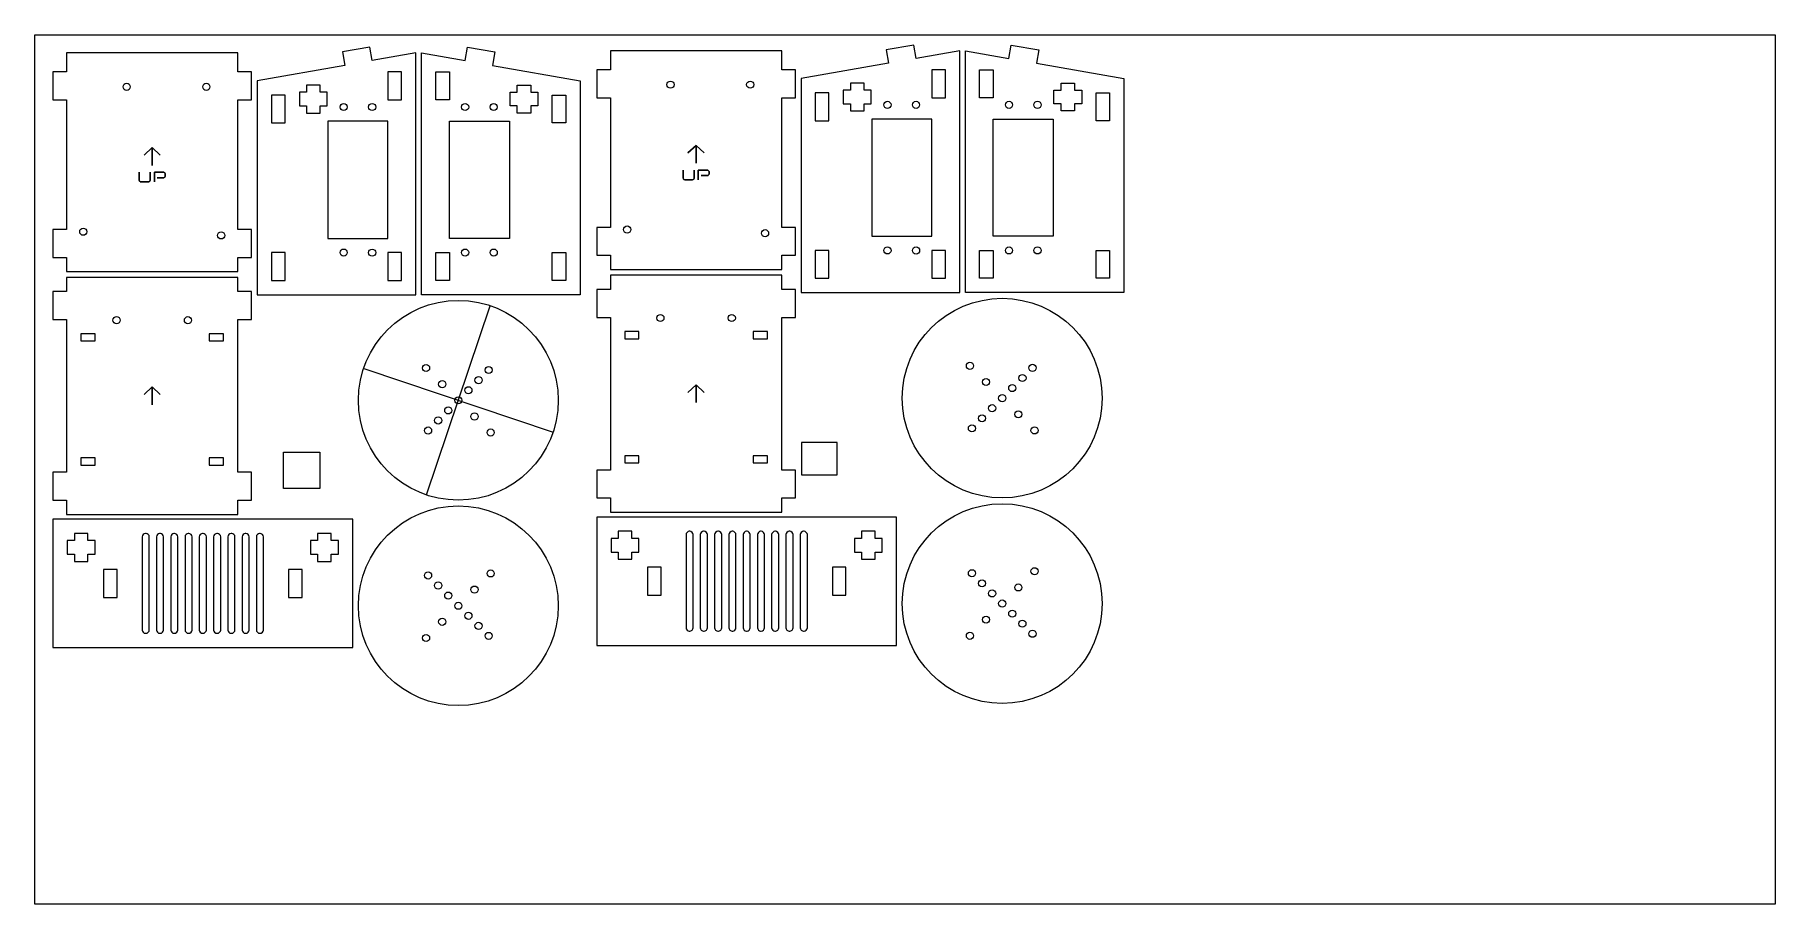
# Model space of a CAD drawing. Header units: inches. Extents: x -0.2 to 23.8, y -0.1 to 11.9.
import ezdxf

# ---------------------------------------------------------------- set-up
doc = ezdxf.new("R2010")
doc.units = ezdxf.units.IN
doc.header["$MEASUREMENT"] = 0

msp = doc.modelspace()

# ---------------------------------------------------------------- linework, layer by layer
at = {"color": 7, "linetype": 'Continuous', "lineweight": 0}
for p, q in [((5.228, 5.514), (6.11, 8.125)), ((4.364, 7.26), (6.975, 6.378))]:
    msp.add_line(p, q, dxfattribs=at)
at = {"color": 7, "lineweight": 0}
for p, q in [((1.358, 4.981), (1.358, 4.981)), ((1.555, 4.981), (1.555, 4.981)), ((1.752, 4.981), (1.752, 4.981)), ((1.949, 4.981), (1.949, 4.981)), ((2.146, 4.981), (2.146, 4.981)), ((2.342, 4.981), (2.342, 4.981)), ((2.539, 4.981), (2.539, 4.981)), ((2.736, 4.981), (2.736, 4.981)), ((2.933, 4.981), (2.933, 4.981))]:
    msp.add_line(p, q, dxfattribs=at)
at = {"color": 3, "lineweight": 0}
for p, q in [((8.858, 5.011), (8.858, 5.011)), ((9.055, 5.011), (9.055, 5.011)), ((9.252, 5.011), (9.252, 5.011)), ((9.449, 5.011), (9.449, 5.011)), ((9.646, 5.011), (9.646, 5.011)), ((9.842, 5.011), (9.842, 5.011)), ((10.039, 5.011), (10.039, 5.011)), ((10.236, 5.011), (10.236, 5.011)), ((10.433, 5.011), (10.433, 5.011))]:
    msp.add_line(p, q, dxfattribs=at)
at = {"color": 7, "linetype": 'Continuous', "lineweight": 0}
for points in [[(-0.171, -0.136), (-0.171, 11.864), (23.829, 11.864), (23.829, -0.136)], [(3.759, 6.103), (3.759, 5.603), (3.259, 5.603), (3.259, 6.103)]]:
    msp.add_lwpolyline(points, close=True, dxfattribs=at)
at = {"color": 7, "lineweight": 0}
for points in [[(0.267, 11.614), (0.267, 11.614), (0.267, 11.351), (0.079, 11.351), (0.079, 10.966), (0.267, 10.966), (0.267, 9.176), (0.079, 9.176), (0.079, 8.791), (0.267, 8.791), (0.267, 8.595), (2.629, 8.595), (2.629, 8.791), (2.817, 8.791), (2.817, 9.176), (2.629, 9.176), (2.629, 10.966), (2.817, 10.966), (2.817, 11.351), (2.629, 11.351), (2.629, 11.614)], [(5.083, 8.276), (5.083, 8.276), (5.083, 11.614), (4.482, 11.508), (4.449, 11.693), (4.07, 11.627), (4.103, 11.441), (2.896, 11.229), (2.896, 8.276)], [(5.161, 8.276), (5.161, 8.276), (5.161, 11.614), (5.762, 11.508), (5.795, 11.693), (6.174, 11.627), (6.141, 11.441), (7.348, 11.229), (7.348, 8.276)], [(4.698, 11.351), (4.698, 11.351), (4.698, 10.966), (4.886, 10.966), (4.886, 11.351)], [(5.546, 11.351), (5.546, 11.351), (5.546, 10.966), (5.358, 10.966), (5.358, 11.351)], [(3.477, 11.07), (3.477, 11.07), (3.477, 10.882), (3.576, 10.882), (3.576, 10.783), (3.764, 10.783), (3.764, 10.882), (3.862, 10.882), (3.862, 11.07), (3.764, 11.07), (3.764, 11.168), (3.576, 11.168), (3.576, 11.07)], [(6.767, 11.07), (6.767, 11.07), (6.767, 10.882), (6.668, 10.882), (6.668, 10.783), (6.48, 10.783), (6.48, 10.882), (6.382, 10.882), (6.382, 11.07), (6.48, 11.07), (6.48, 11.168), (6.668, 11.168), (6.668, 11.07)], [(3.092, 11.032), (3.092, 11.032), (3.092, 10.647), (3.28, 10.647), (3.28, 11.032)], [(7.152, 11.032), (7.152, 11.032), (7.152, 10.647), (6.964, 10.647), (6.964, 11.032)], [(3.871, 10.671), (3.871, 10.671), (3.871, 9.054), (4.698, 9.054), (4.698, 10.671)], [(6.373, 10.671), (6.373, 10.671), (6.373, 9.054), (5.546, 9.054), (5.546, 10.671)], [(1.448, 10.062), (1.448, 10.062), (1.448, 10.308), (1.336, 10.203), (1.448, 10.308), (1.559, 10.203), (1.448, 10.308), (1.336, 10.203), (1.448, 10.308)], [(1.448, 10.062), (1.448, 10.062), (1.448, 10.308), (1.559, 10.203), (1.448, 10.308)], [(1.421, 9.966), (1.421, 9.966), (1.421, 9.865), (1.421, 9.864), (1.42, 9.854), (1.42, 9.853), (1.42, 9.852), (1.416, 9.844), (1.416, 9.843), (1.415, 9.843), (1.408, 9.837), (1.407, 9.836), (1.406, 9.836), (1.398, 9.834), (1.395, 9.834), (1.296, 9.834), (1.292, 9.834), (1.282, 9.836), (1.282, 9.837), (1.281, 9.837), (1.274, 9.843), (1.273, 9.844), (1.273, 9.844), (1.269, 9.853), (1.269, 9.854), (1.269, 9.855), (1.268, 9.864), (1.268, 9.865), (1.268, 9.966), (1.268, 9.865), (1.268, 9.864), (1.269, 9.855), (1.269, 9.854), (1.269, 9.853), (1.273, 9.844), (1.273, 9.844), (1.274, 9.843), (1.281, 9.837), (1.282, 9.837), (1.282, 9.836), (1.292, 9.834), (1.296, 9.834), (1.395, 9.834), (1.398, 9.834), (1.406, 9.836), (1.407, 9.836), (1.408, 9.837), (1.415, 9.843), (1.416, 9.843), (1.416, 9.844), (1.42, 9.852), (1.42, 9.853), (1.42, 9.854), (1.421, 9.864), (1.421, 9.865), (1.421, 9.864), (1.42, 9.854), (1.42, 9.853), (1.42, 9.852), (1.416, 9.844), (1.416, 9.843), (1.415, 9.843), (1.408, 9.837), (1.407, 9.836), (1.406, 9.836), (1.398, 9.834), (1.395, 9.834), (1.296, 9.834), (1.292, 9.834), (1.282, 9.836), (1.282, 9.837), (1.281, 9.837), (1.274, 9.843), (1.273, 9.844), (1.273, 9.844), (1.269, 9.853), (1.269, 9.854), (1.269, 9.855), (1.268, 9.864), (1.268, 9.865), (1.268, 9.966), (1.268, 9.865), (1.268, 9.864), (1.269, 9.855), (1.269, 9.854), (1.269, 9.853), (1.273, 9.844), (1.273, 9.844), (1.274, 9.843), (1.281, 9.837), (1.282, 9.837), (1.282, 9.836), (1.292, 9.834), (1.296, 9.834), (1.395, 9.834), (1.398, 9.834), (1.406, 9.836), (1.407, 9.836), (1.408, 9.837), (1.415, 9.843), (1.416, 9.843), (1.416, 9.844), (1.42, 9.852), (1.42, 9.853), (1.42, 9.854), (1.421, 9.864), (1.421, 9.865)], [(1.421, 9.966), (1.421, 9.966), (1.421, 9.865)], [(1.477, 9.966), (1.477, 9.966), (1.477, 9.834)], [(1.477, 9.966), (1.604, 9.966), (1.606, 9.966), (1.612, 9.964), (1.613, 9.963), (1.614, 9.963), (1.62, 9.958), (1.62, 9.958), (1.621, 9.957), (1.625, 9.95), (1.626, 9.949), (1.626, 9.948), (1.628, 9.941), (1.628, 9.938), (1.628, 9.919), (1.628, 9.917), (1.626, 9.909), (1.626, 9.909), (1.625, 9.908), (1.621, 9.901), (1.621, 9.9), (1.62, 9.899), (1.614, 9.895), (1.613, 9.894), (1.613, 9.894), (1.607, 9.892), (1.604, 9.892), (1.518, 9.891), (1.604, 9.892), (1.607, 9.892), (1.613, 9.894), (1.613, 9.894), (1.614, 9.895), (1.62, 9.899), (1.621, 9.9), (1.621, 9.901), (1.625, 9.908), (1.626, 9.909), (1.626, 9.909), (1.628, 9.917), (1.628, 9.919), (1.628, 9.938), (1.628, 9.941), (1.626, 9.948), (1.626, 9.949), (1.625, 9.95), (1.621, 9.957), (1.62, 9.958), (1.62, 9.958), (1.614, 9.963), (1.613, 9.963), (1.612, 9.964), (1.606, 9.966), (1.604, 9.966), (1.477, 9.966), (1.477, 9.966), (1.604, 9.966), (1.606, 9.966), (1.612, 9.964), (1.613, 9.963), (1.614, 9.963), (1.62, 9.958), (1.62, 9.958), (1.621, 9.957), (1.625, 9.95), (1.626, 9.949), (1.626, 9.948), (1.628, 9.941), (1.628, 9.938), (1.628, 9.919), (1.628, 9.917), (1.626, 9.909), (1.626, 9.909), (1.625, 9.908), (1.621, 9.901), (1.621, 9.9), (1.62, 9.899), (1.614, 9.895), (1.613, 9.894), (1.613, 9.894), (1.607, 9.892), (1.604, 9.892), (1.518, 9.891), (1.604, 9.892), (1.607, 9.892), (1.613, 9.894), (1.613, 9.894), (1.614, 9.895), (1.62, 9.899), (1.621, 9.9), (1.621, 9.901), (1.625, 9.908), (1.626, 9.909), (1.626, 9.909), (1.628, 9.917), (1.628, 9.919), (1.628, 9.938), (1.628, 9.941), (1.626, 9.948), (1.626, 9.949), (1.625, 9.95), (1.621, 9.957), (1.62, 9.958), (1.62, 9.958), (1.614, 9.963), (1.613, 9.963), (1.612, 9.964), (1.606, 9.966)], [(3.092, 8.857), (3.092, 8.857), (3.092, 8.473), (3.28, 8.473), (3.28, 8.857)], [(4.698, 8.857), (4.698, 8.857), (4.698, 8.473), (4.886, 8.473), (4.886, 8.857)], [(5.546, 8.857), (5.546, 8.857), (5.546, 8.473), (5.358, 8.473), (5.358, 8.857)], [(7.152, 8.857), (7.152, 8.857), (7.152, 8.473), (6.964, 8.473), (6.964, 8.857)], [(0.267, 8.516), (0.267, 8.516), (0.267, 8.319), (0.079, 8.319), (0.079, 7.934), (0.267, 7.934), (0.267, 5.826), (0.079, 5.826), (0.079, 5.441), (0.267, 5.441), (0.267, 5.244), (2.629, 5.244), (2.629, 5.441), (2.817, 5.441), (2.817, 5.826), (2.629, 5.826), (2.629, 7.934), (2.817, 7.934), (2.817, 8.319), (2.629, 8.319), (2.629, 8.516)], [(0.464, 7.737), (0.464, 7.737), (0.464, 7.639), (0.66, 7.639), (0.66, 7.737)], [(2.235, 7.737), (2.235, 7.737), (2.235, 7.639), (2.432, 7.639), (2.432, 7.737)], [(1.448, 6.757), (1.448, 6.757), (1.448, 7.003), (1.336, 6.898), (1.448, 7.003), (1.559, 6.898), (1.448, 7.003), (1.336, 6.898), (1.448, 7.003)], [(1.448, 6.757), (1.448, 6.757), (1.448, 7.003), (1.559, 6.898), (1.448, 7.003)], [(0.464, 6.023), (0.464, 6.023), (0.464, 5.924), (0.66, 5.924), (0.66, 6.023)], [(2.235, 6.023), (2.235, 6.023), (2.235, 5.924), (2.432, 5.924), (2.432, 6.023)], [(0.079, 5.177), (0.079, 5.177), (0.079, 3.406), (4.213, 3.406), (4.213, 5.177)], [(0.276, 4.882), (0.276, 4.882), (0.276, 4.694), (0.374, 4.694), (0.374, 4.596), (0.562, 4.596), (0.562, 4.694), (0.66, 4.694), (0.66, 4.882), (0.562, 4.882), (0.562, 4.981), (0.374, 4.981), (0.374, 4.882)], [(1.358, 4.981), (1.358, 4.981), (1.353, 4.981), (1.339, 4.977), (1.323, 4.966), (1.313, 4.951), (1.309, 4.936), (1.309, 4.931), (1.309, 3.652), (1.309, 3.647), (1.313, 3.633), (1.323, 3.617), (1.339, 3.607), (1.353, 3.603), (1.358, 3.603), (1.363, 3.603), (1.377, 3.607), (1.393, 3.617), (1.404, 3.633), (1.407, 3.647), (1.407, 3.652), (1.407, 4.931), (1.407, 4.936), (1.404, 4.951), (1.393, 4.966), (1.377, 4.977), (1.363, 4.981)], [(1.555, 4.981), (1.555, 4.981), (1.55, 4.981), (1.536, 4.977), (1.52, 4.966), (1.51, 4.951), (1.506, 4.936), (1.506, 4.931), (1.506, 3.652), (1.506, 3.647), (1.51, 3.633), (1.52, 3.617), (1.536, 3.607), (1.55, 3.603), (1.555, 3.603), (1.56, 3.603), (1.574, 3.607), (1.59, 3.617), (1.6, 3.633), (1.604, 3.647), (1.604, 3.652), (1.604, 4.931), (1.604, 4.936), (1.6, 4.951), (1.59, 4.966), (1.574, 4.977), (1.56, 4.981)], [(1.752, 4.981), (1.752, 4.981), (1.747, 4.981), (1.733, 4.977), (1.717, 4.966), (1.707, 4.951), (1.703, 4.936), (1.703, 4.931), (1.703, 3.652), (1.703, 3.647), (1.707, 3.633), (1.717, 3.617), (1.733, 3.607), (1.747, 3.603), (1.752, 3.603), (1.757, 3.603), (1.771, 3.607), (1.787, 3.617), (1.797, 3.633), (1.801, 3.647), (1.801, 3.652), (1.801, 4.931), (1.801, 4.936), (1.797, 4.951), (1.787, 4.966), (1.771, 4.977), (1.757, 4.981)], [(1.949, 4.981), (1.949, 4.981), (1.944, 4.981), (1.93, 4.977), (1.914, 4.966), (1.903, 4.951), (1.9, 4.936), (1.9, 4.931), (1.9, 3.652), (1.9, 3.647), (1.903, 3.633), (1.914, 3.617), (1.93, 3.607), (1.944, 3.603), (1.949, 3.603), (1.954, 3.603), (1.968, 3.607), (1.984, 3.617), (1.994, 3.633), (1.998, 3.647), (1.998, 3.652), (1.998, 4.931), (1.998, 4.936), (1.994, 4.951), (1.984, 4.966), (1.968, 4.977), (1.954, 4.981)], [(2.146, 4.981), (2.146, 4.981), (2.141, 4.981), (2.126, 4.977), (2.111, 4.966), (2.1, 4.951), (2.096, 4.936), (2.096, 4.931), (2.096, 3.652), (2.096, 3.647), (2.1, 3.633), (2.111, 3.617), (2.126, 3.607), (2.141, 3.603), (2.146, 3.603), (2.15, 3.603), (2.165, 3.607), (2.18, 3.617), (2.191, 3.633), (2.195, 3.647), (2.195, 3.652), (2.195, 4.931), (2.195, 4.936), (2.191, 4.951), (2.18, 4.966), (2.165, 4.977), (2.15, 4.981)], [(2.342, 4.981), (2.342, 4.981), (2.338, 4.981), (2.323, 4.977), (2.308, 4.966), (2.297, 4.951), (2.293, 4.936), (2.293, 4.931), (2.293, 3.652), (2.293, 3.647), (2.297, 3.633), (2.308, 3.617), (2.323, 3.607), (2.338, 3.603), (2.342, 3.603), (2.347, 3.603), (2.362, 3.607), (2.377, 3.617), (2.388, 3.633), (2.392, 3.647), (2.392, 3.652), (2.392, 4.931), (2.392, 4.936), (2.388, 4.951), (2.377, 4.966), (2.362, 4.977), (2.347, 4.981)], [(2.539, 4.981), (2.539, 4.981), (2.535, 4.981), (2.52, 4.977), (2.505, 4.966), (2.494, 4.951), (2.49, 4.936), (2.49, 4.931), (2.49, 3.652), (2.49, 3.647), (2.494, 3.633), (2.505, 3.617), (2.52, 3.607), (2.535, 3.603), (2.539, 3.603), (2.544, 3.603), (2.559, 3.607), (2.574, 3.617), (2.585, 3.633), (2.589, 3.647), (2.589, 3.652), (2.589, 4.931), (2.589, 4.936), (2.585, 4.951), (2.574, 4.966), (2.559, 4.977), (2.544, 4.981)], [(2.736, 4.981), (2.736, 4.981), (2.731, 4.981), (2.717, 4.977), (2.701, 4.966), (2.691, 4.951), (2.687, 4.936), (2.687, 4.931), (2.687, 3.652), (2.687, 3.647), (2.691, 3.633), (2.701, 3.617), (2.717, 3.607), (2.731, 3.603), (2.736, 3.603), (2.741, 3.603), (2.755, 3.607), (2.771, 3.617), (2.782, 3.633), (2.785, 3.647), (2.785, 3.652), (2.785, 4.931), (2.785, 4.936), (2.782, 4.951), (2.771, 4.966), (2.755, 4.977), (2.741, 4.981)], [(2.933, 4.981), (2.933, 4.981), (2.928, 4.981), (2.914, 4.977), (2.898, 4.966), (2.888, 4.951), (2.884, 4.936), (2.884, 4.931), (2.884, 3.652), (2.884, 3.647), (2.888, 3.633), (2.898, 3.617), (2.914, 3.607), (2.928, 3.603), (2.933, 3.603), (2.938, 3.603), (2.952, 3.607), (2.968, 3.617), (2.978, 3.633), (2.982, 3.647), (2.982, 3.652), (2.982, 4.931), (2.982, 4.936), (2.978, 4.951), (2.968, 4.966), (2.952, 4.977), (2.938, 4.981)], [(3.631, 4.882), (3.631, 4.882), (3.631, 4.694), (3.729, 4.694), (3.729, 4.596), (3.917, 4.596), (3.917, 4.694), (4.016, 4.694), (4.016, 4.882), (3.917, 4.882), (3.917, 4.981), (3.729, 4.981), (3.729, 4.882)], [(0.777, 4.484), (0.777, 4.484), (0.777, 4.099), (0.965, 4.099), (0.965, 4.484)], [(3.327, 4.484), (3.327, 4.484), (3.327, 4.099), (3.515, 4.099), (3.515, 4.484)]]:
    msp.add_lwpolyline(points, close=True, dxfattribs=at)
at = {"color": 5, "lineweight": 0}
for points in [[(7.767, 11.644), (7.767, 11.644), (7.767, 11.381), (7.579, 11.381), (7.579, 10.996), (7.767, 10.996), (7.767, 9.206), (7.579, 9.206), (7.579, 8.821), (7.767, 8.821), (7.767, 8.625), (10.129, 8.625), (10.129, 8.821), (10.317, 8.821), (10.317, 9.206), (10.129, 9.206), (10.129, 10.996), (10.317, 10.996), (10.317, 11.381), (10.129, 11.381), (10.129, 11.644)], [(12.583, 8.306), (12.583, 8.306), (12.583, 11.644), (11.982, 11.538), (11.949, 11.723), (11.57, 11.657), (11.603, 11.471), (10.396, 11.259), (10.396, 8.306)], [(12.661, 8.306), (12.661, 8.306), (12.661, 11.644), (13.262, 11.538), (13.295, 11.723), (13.674, 11.657), (13.641, 11.471), (14.848, 11.259), (14.848, 8.306)], [(7.767, 8.546), (7.767, 8.546), (7.767, 8.349), (7.579, 8.349), (7.579, 7.964), (7.767, 7.964), (7.767, 5.856), (7.579, 5.856), (7.579, 5.471), (7.767, 5.471), (7.767, 5.274), (10.129, 5.274), (10.129, 5.471), (10.317, 5.471), (10.317, 5.856), (10.129, 5.856), (10.129, 7.964), (10.317, 7.964), (10.317, 8.349), (10.129, 8.349), (10.129, 8.546)], [(7.579, 5.207), (7.579, 5.207), (7.579, 3.436), (11.712, 3.436), (11.712, 5.207)]]:
    msp.add_lwpolyline(points, close=True, dxfattribs=at)
at = {"color": 3, "lineweight": 0}
for points in [[(12.198, 11.381), (12.198, 11.381), (12.198, 10.996), (12.386, 10.996), (12.386, 11.381)], [(13.046, 11.381), (13.046, 11.381), (13.046, 10.996), (12.858, 10.996), (12.858, 11.381)], [(10.592, 11.062), (10.592, 11.062), (10.592, 10.677), (10.78, 10.677), (10.78, 11.062)], [(10.977, 11.1), (10.977, 11.1), (10.977, 10.912), (11.076, 10.912), (11.076, 10.813), (11.264, 10.813), (11.264, 10.912), (11.362, 10.912), (11.362, 11.1), (11.264, 11.1), (11.264, 11.198), (11.076, 11.198), (11.076, 11.1)], [(14.267, 11.1), (14.267, 11.1), (14.267, 10.912), (14.168, 10.912), (14.168, 10.813), (13.98, 10.813), (13.98, 10.912), (13.882, 10.912), (13.882, 11.1), (13.98, 11.1), (13.98, 11.198), (14.168, 11.198), (14.168, 11.1)], [(14.651, 11.062), (14.651, 11.062), (14.651, 10.677), (14.463, 10.677), (14.463, 11.062)], [(11.371, 10.701), (11.371, 10.701), (11.371, 9.084), (12.198, 9.084), (12.198, 10.701)], [(13.873, 10.701), (13.873, 10.701), (13.873, 9.084), (13.046, 9.084), (13.046, 10.701)], [(8.948, 10.092), (8.948, 10.092), (8.948, 10.338), (8.836, 10.233), (8.948, 10.338), (9.059, 10.233), (8.948, 10.338), (8.836, 10.233), (8.948, 10.338)], [(8.948, 10.092), (8.948, 10.092), (8.948, 10.338), (9.059, 10.233), (8.948, 10.338)], [(8.921, 9.996), (8.921, 9.996), (8.921, 9.895), (8.921, 9.894), (8.92, 9.884), (8.92, 9.883), (8.92, 9.882), (8.916, 9.874), (8.915, 9.873), (8.915, 9.873), (8.908, 9.867), (8.907, 9.866), (8.906, 9.866), (8.898, 9.864), (8.895, 9.864), (8.795, 9.864), (8.792, 9.864), (8.782, 9.866), (8.781, 9.867), (8.781, 9.867), (8.774, 9.873), (8.773, 9.874), (8.773, 9.874), (8.769, 9.883), (8.769, 9.884), (8.769, 9.885), (8.768, 9.894), (8.768, 9.895), (8.768, 9.996), (8.768, 9.895), (8.768, 9.894), (8.769, 9.885), (8.769, 9.884), (8.769, 9.883), (8.773, 9.874), (8.773, 9.874), (8.774, 9.873), (8.781, 9.867), (8.781, 9.867), (8.782, 9.866), (8.792, 9.864), (8.795, 9.864), (8.895, 9.864), (8.898, 9.864), (8.906, 9.866), (8.907, 9.866), (8.908, 9.867), (8.915, 9.873), (8.915, 9.873), (8.916, 9.874), (8.92, 9.882), (8.92, 9.883), (8.92, 9.884), (8.921, 9.894), (8.921, 9.895), (8.921, 9.894), (8.92, 9.884), (8.92, 9.883), (8.92, 9.882), (8.916, 9.874), (8.915, 9.873), (8.915, 9.873), (8.908, 9.867), (8.907, 9.866), (8.906, 9.866), (8.898, 9.864), (8.895, 9.864), (8.795, 9.864), (8.792, 9.864), (8.782, 9.866), (8.781, 9.867), (8.781, 9.867), (8.774, 9.873), (8.773, 9.874), (8.773, 9.874), (8.769, 9.883), (8.769, 9.884), (8.769, 9.885), (8.768, 9.894), (8.768, 9.895), (8.768, 9.996), (8.768, 9.895), (8.768, 9.894), (8.769, 9.885), (8.769, 9.884), (8.769, 9.883), (8.773, 9.874), (8.773, 9.874), (8.774, 9.873), (8.781, 9.867), (8.781, 9.867), (8.782, 9.866), (8.792, 9.864), (8.795, 9.864), (8.895, 9.864), (8.898, 9.864), (8.906, 9.866), (8.907, 9.866), (8.908, 9.867), (8.915, 9.873), (8.915, 9.873), (8.916, 9.874), (8.92, 9.882), (8.92, 9.883), (8.92, 9.884), (8.921, 9.894), (8.921, 9.895)], [(8.921, 9.996), (8.921, 9.996), (8.921, 9.895)], [(8.977, 9.996), (8.977, 9.996), (8.977, 9.864)], [(8.977, 9.996), (9.104, 9.996), (9.106, 9.996), (9.112, 9.994), (9.113, 9.993), (9.113, 9.993), (9.12, 9.988), (9.12, 9.988), (9.121, 9.987), (9.125, 9.98), (9.126, 9.979), (9.126, 9.978), (9.128, 9.971), (9.128, 9.968), (9.128, 9.949), (9.128, 9.947), (9.126, 9.939), (9.126, 9.939), (9.125, 9.938), (9.121, 9.931), (9.121, 9.93), (9.12, 9.929), (9.114, 9.925), (9.113, 9.924), (9.112, 9.924), (9.106, 9.922), (9.104, 9.922), (9.018, 9.921), (9.104, 9.922), (9.107, 9.922), (9.112, 9.924), (9.113, 9.924), (9.114, 9.925), (9.12, 9.929), (9.121, 9.93), (9.121, 9.931), (9.125, 9.938), (9.126, 9.939), (9.126, 9.939), (9.128, 9.947), (9.128, 9.949), (9.128, 9.968), (9.128, 9.971), (9.126, 9.978), (9.126, 9.979), (9.125, 9.98), (9.121, 9.987), (9.12, 9.988), (9.12, 9.988), (9.113, 9.993), (9.113, 9.993), (9.112, 9.994), (9.106, 9.996), (9.104, 9.996), (8.977, 9.996), (8.977, 9.996), (9.104, 9.996), (9.106, 9.996), (9.112, 9.994), (9.113, 9.993), (9.113, 9.993), (9.12, 9.988), (9.12, 9.988), (9.121, 9.987), (9.125, 9.98), (9.126, 9.979), (9.126, 9.978), (9.128, 9.971), (9.128, 9.968), (9.128, 9.949), (9.128, 9.947), (9.126, 9.939), (9.126, 9.939), (9.125, 9.938), (9.121, 9.931), (9.121, 9.93), (9.12, 9.929), (9.114, 9.925), (9.113, 9.924), (9.112, 9.924), (9.107, 9.922), (9.104, 9.922), (9.018, 9.921), (9.104, 9.922), (9.106, 9.922), (9.112, 9.924), (9.113, 9.924), (9.114, 9.925), (9.12, 9.929), (9.121, 9.93), (9.121, 9.931), (9.125, 9.938), (9.126, 9.939), (9.126, 9.939), (9.128, 9.947), (9.128, 9.949), (9.128, 9.968), (9.128, 9.971), (9.126, 9.978), (9.126, 9.979), (9.125, 9.98), (9.121, 9.987), (9.12, 9.988), (9.12, 9.988), (9.113, 9.993), (9.113, 9.993), (9.112, 9.994), (9.106, 9.996)], [(10.592, 8.887), (10.592, 8.887), (10.592, 8.503), (10.78, 8.503), (10.78, 8.887)], [(12.198, 8.887), (12.198, 8.887), (12.198, 8.503), (12.386, 8.503), (12.386, 8.887)], [(13.046, 8.887), (13.046, 8.887), (13.046, 8.503), (12.858, 8.503), (12.858, 8.887)], [(14.651, 8.887), (14.651, 8.887), (14.651, 8.503), (14.463, 8.503), (14.463, 8.887)], [(7.963, 7.767), (7.963, 7.767), (7.963, 7.669), (8.16, 7.669), (8.16, 7.767)], [(9.735, 7.767), (9.735, 7.767), (9.735, 7.669), (9.932, 7.669), (9.932, 7.767)], [(8.948, 6.787), (8.948, 6.787), (8.948, 7.033), (8.836, 6.928), (8.948, 7.033), (9.059, 6.928), (8.948, 7.033), (8.836, 6.928), (8.948, 7.033)], [(8.948, 6.787), (8.948, 6.787), (8.948, 7.033), (9.059, 6.928), (8.948, 7.033)], [(7.963, 6.053), (7.963, 6.053), (7.963, 5.954), (8.16, 5.954), (8.16, 6.053)], [(9.735, 6.053), (9.735, 6.053), (9.735, 5.954), (9.932, 5.954), (9.932, 6.053)], [(7.775, 4.912), (7.775, 4.912), (7.775, 4.724), (7.874, 4.724), (7.874, 4.626), (8.062, 4.626), (8.062, 4.724), (8.16, 4.724), (8.16, 4.912), (8.062, 4.912), (8.062, 5.011), (7.874, 5.011), (7.874, 4.912)], [(8.858, 5.011), (8.858, 5.011), (8.853, 5.011), (8.839, 5.007), (8.823, 4.996), (8.813, 4.981), (8.809, 4.966), (8.809, 4.961), (8.809, 3.682), (8.809, 3.677), (8.813, 3.663), (8.823, 3.647), (8.839, 3.637), (8.853, 3.633), (8.858, 3.633), (8.863, 3.633), (8.877, 3.637), (8.893, 3.647), (8.903, 3.663), (8.907, 3.677), (8.907, 3.682), (8.907, 4.961), (8.907, 4.966), (8.903, 4.981), (8.893, 4.996), (8.877, 5.007), (8.863, 5.011)], [(9.055, 5.011), (9.055, 5.011), (9.05, 5.011), (9.036, 5.007), (9.02, 4.996), (9.01, 4.981), (9.006, 4.966), (9.006, 4.961), (9.006, 3.682), (9.006, 3.677), (9.01, 3.663), (9.02, 3.647), (9.036, 3.637), (9.05, 3.633), (9.055, 3.633), (9.06, 3.633), (9.074, 3.637), (9.09, 3.647), (9.1, 3.663), (9.104, 3.677), (9.104, 3.682), (9.104, 4.961), (9.104, 4.966), (9.1, 4.981), (9.09, 4.996), (9.074, 5.007), (9.06, 5.011)], [(9.252, 5.011), (9.252, 5.011), (9.247, 5.011), (9.233, 5.007), (9.217, 4.996), (9.206, 4.981), (9.203, 4.966), (9.203, 4.961), (9.203, 3.682), (9.203, 3.677), (9.206, 3.663), (9.217, 3.647), (9.233, 3.637), (9.247, 3.633), (9.252, 3.633), (9.257, 3.633), (9.271, 3.637), (9.287, 3.647), (9.297, 3.663), (9.301, 3.677), (9.301, 3.682), (9.301, 4.961), (9.301, 4.966), (9.297, 4.981), (9.287, 4.996), (9.271, 5.007), (9.257, 5.011)], [(9.449, 5.011), (9.449, 5.011), (9.444, 5.011), (9.43, 5.007), (9.414, 4.996), (9.403, 4.981), (9.399, 4.966), (9.399, 4.961), (9.399, 3.682), (9.399, 3.677), (9.403, 3.663), (9.414, 3.647), (9.43, 3.637), (9.444, 3.633), (9.449, 3.633), (9.453, 3.633), (9.468, 3.637), (9.483, 3.647), (9.494, 3.663), (9.498, 3.677), (9.498, 3.682), (9.498, 4.961), (9.498, 4.966), (9.494, 4.981), (9.483, 4.996), (9.468, 5.007), (9.453, 5.011)], [(9.646, 5.011), (9.646, 5.011), (9.641, 5.011), (9.626, 5.007), (9.611, 4.996), (9.6, 4.981), (9.596, 4.966), (9.596, 4.961), (9.596, 3.682), (9.596, 3.677), (9.6, 3.663), (9.611, 3.647), (9.626, 3.637), (9.641, 3.633), (9.646, 3.633), (9.65, 3.633), (9.665, 3.637), (9.68, 3.647), (9.691, 3.663), (9.695, 3.677), (9.695, 3.682), (9.695, 4.961), (9.695, 4.966), (9.691, 4.981), (9.68, 4.996), (9.665, 5.007), (9.65, 5.011)], [(9.842, 5.011), (9.842, 5.011), (9.838, 5.011), (9.823, 5.007), (9.808, 4.996), (9.797, 4.981), (9.793, 4.966), (9.793, 4.961), (9.793, 3.682), (9.793, 3.677), (9.797, 3.663), (9.808, 3.647), (9.823, 3.637), (9.838, 3.633), (9.842, 3.633), (9.847, 3.633), (9.862, 3.637), (9.877, 3.647), (9.888, 3.663), (9.892, 3.677), (9.892, 3.682), (9.892, 4.961), (9.892, 4.966), (9.888, 4.981), (9.877, 4.996), (9.862, 5.007), (9.847, 5.011)], [(10.039, 5.011), (10.039, 5.011), (10.034, 5.011), (10.02, 5.007), (10.004, 4.996), (9.994, 4.981), (9.99, 4.966), (9.99, 4.961), (9.99, 3.682), (9.99, 3.677), (9.994, 3.663), (10.004, 3.647), (10.02, 3.637), (10.034, 3.633), (10.039, 3.633), (10.044, 3.633), (10.058, 3.637), (10.074, 3.647), (10.085, 3.663), (10.088, 3.677), (10.088, 3.682), (10.088, 4.961), (10.088, 4.966), (10.085, 4.981), (10.074, 4.996), (10.058, 5.007), (10.044, 5.011)], [(10.236, 5.011), (10.236, 5.011), (10.231, 5.011), (10.217, 5.007), (10.201, 4.996), (10.191, 4.981), (10.187, 4.966), (10.187, 4.961), (10.187, 3.682), (10.187, 3.677), (10.191, 3.663), (10.201, 3.647), (10.217, 3.637), (10.231, 3.633), (10.236, 3.633), (10.241, 3.633), (10.255, 3.637), (10.271, 3.647), (10.281, 3.663), (10.285, 3.677), (10.285, 3.682), (10.285, 4.961), (10.285, 4.966), (10.281, 4.981), (10.271, 4.996), (10.255, 5.007), (10.241, 5.011)], [(10.433, 5.011), (10.433, 5.011), (10.428, 5.011), (10.414, 5.007), (10.398, 4.996), (10.388, 4.981), (10.384, 4.966), (10.384, 4.961), (10.384, 3.682), (10.384, 3.677), (10.388, 3.663), (10.398, 3.647), (10.414, 3.637), (10.428, 3.633), (10.433, 3.633), (10.438, 3.633), (10.452, 3.637), (10.468, 3.647), (10.478, 3.663), (10.482, 3.677), (10.482, 3.682), (10.482, 4.961), (10.482, 4.966), (10.478, 4.981), (10.468, 4.996), (10.452, 5.007), (10.438, 5.011)], [(11.131, 4.912), (11.131, 4.912), (11.131, 4.724), (11.229, 4.724), (11.229, 4.626), (11.417, 4.626), (11.417, 4.724), (11.516, 4.724), (11.516, 4.912), (11.417, 4.912), (11.417, 5.011), (11.229, 5.011), (11.229, 4.912)], [(8.276, 4.514), (8.276, 4.514), (8.276, 4.129), (8.464, 4.129), (8.464, 4.514)], [(10.827, 4.514), (10.827, 4.514), (10.827, 4.129), (11.015, 4.129), (11.015, 4.514)]]:
    msp.add_lwpolyline(points, close=True, dxfattribs=at)
at = {"color": 1, "linetype": 'Continuous', "lineweight": 0}
msp.add_lwpolyline([(10.401, 5.79), (10.895, 5.79), (10.895, 6.237), (10.401, 6.237)], close=True, dxfattribs=at)
at = {"color": 7, "linetype": 'Continuous', "lineweight": 0}
for centre, radius in [((1.095, 11.146), 0.0493), ((2.194, 11.146), 0.0493), ((4.088, 10.867), 0.0492), ((4.481, 10.867), 0.0492), ((5.763, 10.867), 0.0492), ((6.156, 10.867), 0.0493), ((0.497, 9.146), 0.0494), ((2.399, 9.095), 0.0494), ((4.088, 8.858), 0.0492), ((4.481, 8.857), 0.0494), ((5.763, 8.858), 0.0493), ((6.157, 8.858), 0.0494), ((5.669, 6.819), 1.378), ((0.956, 7.925), 0.0493), ((1.94, 7.925), 0.0492), ((5.224, 7.265), 0.0492), ((6.087, 7.237), 0.0492), ((5.447, 7.042), 0.0492), ((5.808, 6.958), 0.0492), ((5.948, 7.097), 0.0495), ((5.53, 6.68), 0.0492), ((5.669, 6.819), 0.0492), ((5.391, 6.541), 0.0492), ((5.892, 6.596), 0.0494), ((5.252, 6.402), 0.0492), ((6.115, 6.374), 0.0492), ((5.669, 3.984), 1.378), ((5.252, 4.402), 0.0492), ((6.115, 4.43), 0.0492), ((5.391, 4.263), 0.0492), ((5.53, 4.124), 0.0492), ((5.892, 4.207), 0.0492), ((5.669, 3.984), 0.0492), ((5.808, 3.845), 0.0492), ((5.447, 3.762), 0.0492), ((5.948, 3.706), 0.0492), ((6.087, 3.567), 0.0492), ((5.224, 3.539), 0.0493)]:
    msp.add_circle(centre, radius, dxfattribs=at)
at = {"color": 3, "linetype": 'Continuous', "lineweight": 0}
for centre, radius in [((8.595, 11.176), 0.0493), ((9.694, 11.176), 0.0493), ((11.587, 10.897), 0.0492), ((11.981, 10.897), 0.0492), ((13.263, 10.897), 0.0492), ((13.656, 10.897), 0.0493), ((7.997, 9.176), 0.0494), ((9.899, 9.125), 0.0494), ((11.587, 8.888), 0.0492), ((11.981, 8.887), 0.0494), ((13.263, 8.888), 0.0493), ((13.656, 8.888), 0.0494), ((8.456, 7.955), 0.0493), ((9.44, 7.955), 0.0492), ((12.724, 7.295), 0.0492), ((13.587, 7.267), 0.0492), ((12.946, 7.072), 0.0492), ((13.308, 6.988), 0.0492), ((13.448, 7.127), 0.0495), ((13.03, 6.71), 0.0492), ((13.169, 6.849), 0.0492), ((12.752, 6.432), 0.0492), ((12.891, 6.571), 0.0492), ((13.392, 6.626), 0.0494), ((13.615, 6.404), 0.0492), ((12.752, 4.432), 0.0492), ((12.891, 4.293), 0.0492), ((13.615, 4.46), 0.0492), ((13.03, 4.154), 0.0492), ((13.392, 4.237), 0.0492), ((12.946, 3.792), 0.0492), ((13.169, 4.014), 0.0492), ((13.308, 3.875), 0.0492), ((12.724, 3.569), 0.0493), ((13.448, 3.736), 0.0492), ((13.587, 3.597), 0.0492)]:
    msp.add_circle(centre, radius, dxfattribs=at)
at = {"color": 5, "linetype": 'Continuous', "lineweight": 0}
for centre in [(13.169, 6.849), (13.169, 4.014)]:
    msp.add_circle(centre, 1.378, dxfattribs=at)

doc.saveas('drawing.dxf')
